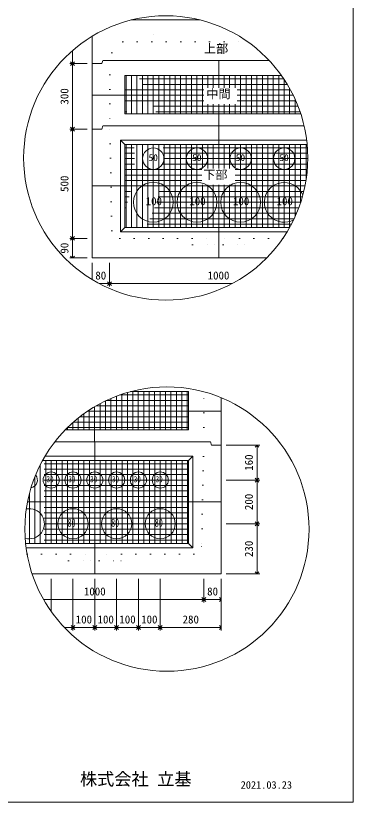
# Model space of a CAD drawing. Units: millimetres, scale not verified. Extents: x -6420 to 6420, y -3037 to 3037.
# Drawn here: x -3826 to -2340, y -2663 to 795 of the extents above; entities that cross this region are included whole.
import ezdxf
from ezdxf.enums import TextEntityAlignment as Align

# ---------------------------------------------------------------- set-up
doc = ezdxf.new("R2010")
doc.units = ezdxf.units.MM
doc.header["$LTSCALE"] = 20
for name, pattern in [('DASHED1', [1.8, 1.2, -0.6]), ('USER2', [50.8, 31.75, -6.35, 6.35, -6.35]), ('USER5', [3.185, 0.01, -3.175])]:
    doc.linetypes.add(name, pattern=pattern)
for name, color, linetype, lineweight in [('0-2_waku', 7, 'Continuous', 18), ('0-3_gaikei', 7, 'Continuous', 18), ('0-4_kakure', 7, 'DASHED1', 5), ('0-5_sunpou', 7, 'Continuous', 5), ('0-7_hole', 7, 'Continuous', 18), ('0-8_uchigawa', 6, 'Continuous', 18), ('0-D_文字１', 7, 'Continuous', 18), ('0-E_コア部分\u3000寸法補助線3', 150, 'USER2', 18), ('0-F_コア部分\u3000寸法補助線2', 150, 'USER2', 18), ('1-0_コア部分\u3000中心補助線', 1, 'Continuous', 18), ('1-1_コア部分\u3000寸法補助線', 7, 'USER2', 5), ('1-2_uchigawa2', 6, 'USER2', 18)]:
    doc.layers.add(name, color=color, linetype=linetype, lineweight=lineweight)
doc.styles.add('ＭＳ ゴシック', font='')
doc.styles.get('ＭＳ ゴシック').set_extended_font_data('MS Gothic')

# ---------------------------------------------------------------- blocks, each defined once
blk = doc.blocks.new('_Open90')
at = {"layer": '0-5_sunpou'}
blk.add_line((0, 0), (-1, 0), dxfattribs=at)
blk.add_lwpolyline([(-0.5, 0.5), (0, 0), (-0.5, -0.5)], dxfattribs=at)

msp = doc.modelspace()

# ---------------------------------------------------------------- linework, layer by layer
at = {"layer": '0-2_waku'}
for p in [(-2340, 3036.79), (-6420, -2663.21), (-6420, -2663.21), (-6420, -2663.21), (-6420, -2663.21)]:
    msp.add_line(p, (-2340, -2663.21), dxfattribs=at)
at = {"layer": '0-3_gaikei'}
for p, q in [((-3316.99, 775.94), (-3244.93, 775.94)), ((-3316.99, 775.94), (-3244.93, 775.94)), ((-3316.99, 775.94), (-3244.93, 775.94)), ((-3014.2, 775.94), (-3316.99, 775.94)), ((-3316.93, 775.94), (-3014.2, 775.94)), ((-3316.93, 775.94), (-3014.2, 775.94)), ((-3489.73, 583.94), (-3489.73, 703.95)), ((-3441.73, 598.34), (-3446.53, 583.94)), ((-2932.11, 598.34), (-3440.91, 598.34)), ((-2710.81, 598.34), (-2932.93, 598.34)), ((-3489.73, 583.94), (-3489.73, -270.46)), ((-3446.53, 583.94), (-3489.73, 583.94)), ((-3446.53, 583.94), (-3489.73, 583.94)), ((-3446.53, 295.94), (-3489.73, 295.94)), ((-3446.53, 295.94), (-3489.73, 295.94)), ((-3441.73, 310.34), (-3446.53, 295.94)), ((-2932.11, 310.34), (-3440.91, 310.34)), ((-2556.52, 310.34), (-2932.93, 310.34)), ((-3489.73, -270.46), (-2721.32, -270.46)), ((-3489.73, -270.46), (-2721.32, -270.46)), ((-3489.73, -270.46), (-2721.32, -270.46)), ((-2920.8, -1361.92), (-2920.8, -884.64)), ((-2968.8, -1078.72), (-2964, -1093.12)), ((-2920.8, -1093.12), (-2964, -1093.12))]:
    msp.add_line(p, q, dxfattribs=at)
for points in [[(-3753.21, -1659.52), (-2920.8, -1659.52), (-2920.8, -1093.12)], [(-3741.02, -1659.52), (-2920.8, -1659.52), (-2920.8, -1093.12)], [(-2968.8, -1078.72), (-3477.6, -1078.72), (-3653.68, -1078.72)]]:
    msp.add_lwpolyline(points, dxfattribs=at)
at = {"layer": '0-4_kakure', "linetype": 'USER5', "lineweight": 18}
for p, q in [((-3220.93, 775.94), (-3220.93, 792.09)), ((-3220.93, 775.94), (-3220.93, 679.94)), ((-3402.51, 631.94), (-3354.51, 679.94)), ((-3354.51, 679.94), (-2804.81, 679.94)), ((-3402.51, 631.94), (-3412.11, 598.34)), ((-3412.11, 598.34), (-3412.11, 310.34)), ((-3402.21, -150.46), (-3412.11, 310.34)), ((-3402.21, -150.46), (-3367.87, -184.06)), ((-3367.87, -184.06), (-2932.11, -184.06)), ((-3047.31, -212.86), (-3076.11, -184.06)), ((-2649.92, -184.06), (-2932.11, -184.06)), ((-2816.91, -212.86), (-2788.11, -184.06)), ((-3047.31, -212.86), (-2951.31, -212.86)), ((-2951.31, -212.86), (-2947.47, -270.46)), ((-2912.91, -212.86), (-2916.75, -270.46)), ((-2912.91, -212.86), (-2816.91, -212.86)), ((-2997.59, -1078.72), (-2997.59, -858.54)), ((-2997.59, -1078.72), (-3007.5, -1539.52)), ((-3007.5, -1539.52), (-3041.83, -1573.12)), ((-3775.24, -1573.12), (-3477.59, -1573.12)), ((-3592.79, -1601.92), (-3621.59, -1573.12)), ((-3041.83, -1573.12), (-3477.59, -1573.12)), ((-3362.39, -1601.92), (-3333.59, -1573.12)), ((-3592.79, -1601.92), (-3496.79, -1601.92)), ((-3496.79, -1601.92), (-3492.95, -1659.52)), ((-3458.39, -1601.92), (-3462.23, -1659.52)), ((-3458.39, -1601.92), (-3362.39, -1601.92))]:
    msp.add_line(p, q, dxfattribs=at)
at = {"layer": '0-5_sunpou', "color": 150, "lineweight": 18}
for p, q in [((-3575.48, 641.43), (-3575.48, 601.22)), ((-3510.85, 583.94), (-3587.96, 583.94)), ((-3531.97, 583.94), (-3587.96, 583.94)), ((-3575.48, 566.66), (-3575.48, 313.22)), ((-3510.85, 295.94), (-3587.96, 295.94)), ((-3510.85, 295.94), (-3587.96, 295.94)), ((-3575.48, 278.66), (-3575.48, -166.78)), ((-3510.85, -184.06), (-3587.96, -184.06)), ((-3531.97, -184.06), (-3587.96, -184.06)), ((-3575.48, -201.34), (-3575.48, -253.18)), ((-3510.85, -270.46), (-3587.96, -270.46)), ((-3489.73, -291.58), (-3489.73, -365.2)), ((-3412.93, -291.58), (-3412.93, -395.67)), ((-3412.93, -291.58), (-3412.93, -395.67)), ((-3458.02, -383.19), (-3430.21, -383.19)), ((-3395.65, -383.19), (-2873.17, -383.19)), ((-2899.68, -1093.12), (-2751.26, -1093.12)), ((-2763.74, -1110.4), (-2763.74, -1229.44)), ((-2899.68, -1246.72), (-2751.26, -1246.72)), ((-2899.68, -1246.72), (-2751.26, -1246.72)), ((-2763.74, -1264), (-2763.74, -1421.44)), ((-2899.68, -1438.72), (-2751.26, -1438.72)), ((-2899.68, -1438.72), (-2751.26, -1438.72)), ((-2763.74, -1456), (-2763.74, -1642.24)), ((-2899.68, -1659.52), (-2751.26, -1659.52)), ((-3669.59, -1680.64), (-3669.59, -1824.37)), ((-3573.59, -1680.64), (-3573.59, -1907.91)), ((-3573.59, -1680.64), (-3573.59, -1907.91)), ((-3477.59, -1680.64), (-3477.59, -1907.91)), ((-3477.59, -1680.64), (-3477.59, -1907.91)), ((-3381.59, -1680.64), (-3381.59, -1907.91)), ((-3381.59, -1680.64), (-3381.59, -1907.91)), ((-3285.59, -1680.64), (-3285.59, -1907.91)), ((-3285.59, -1680.64), (-3285.59, -1907.91)), ((-3189.59, -1680.64), (-3189.59, -1907.91)), ((-3189.59, -1680.64), (-3189.59, -1907.91)), ((-2997.6, -1680.64), (-2997.6, -1784.72)), ((-2997.6, -1680.64), (-2997.6, -1784.72)), ((-2920.8, -1680.64), (-2920.8, -1784.72)), ((-2920.8, -1680.64), (-2920.8, -1907.91)), ((-3702.89, -1772.24), (-3014.88, -1772.24)), ((-2980.32, -1772.24), (-2938.08, -1772.24)), ((-3610.75, -1895.43), (-3590.87, -1895.43)), ((-3556.31, -1895.43), (-3494.87, -1895.43)), ((-3460.31, -1895.43), (-3398.87, -1895.43)), ((-3364.31, -1895.43), (-3302.87, -1895.43)), ((-3268.31, -1895.43), (-3206.87, -1895.43)), ((-3172.31, -1895.43), (-2938.08, -1895.43))]:
    msp.add_line(p, q, dxfattribs=at)
for centre in [(-3165.59, 169.37), (-3159.98, -1462.25)]:
    msp.add_circle(centre, 625.17, dxfattribs=at)
at = {"layer": '0-7_hole'}
for centre, radius in [((-3220.11, 166.34), 47.04), ((-3028.11, 166.34), 47.04), ((-2836.11, 166.34), 47.04), ((-2644.11, 166.34), 47.04), ((-3220.11, -25.66), 87.36), ((-3028.11, -25.66), 87.36), ((-2836.11, -25.66), 87.36), ((-3669.59, -1246.72), 35.52), ((-3573.59, -1246.72), 35.52), ((-3477.59, -1246.72), 35.52), ((-3381.59, -1246.72), 35.52), ((-3285.59, -1246.72), 35.52), ((-3189.59, -1246.72), 35.52), ((-3573.59, -1438.72), 66.24), ((-3381.59, -1438.72), 66.24), ((-3189.59, -1438.72), 66.24)]:
    msp.add_circle(centre, radius, dxfattribs=at)
for centre, radius, start, end in [((-2644.11, -25.66), 87.36, 20.66629, 298.32089), ((-3765.59, -1246.72), 35.52, 281.59033, 39.2294), ((-3765.59, -1438.72), 66.24, 253.99064, 101.55918)]:
    msp.add_arc(centre, radius, start, end, dxfattribs=at)
at = {"layer": '0-8_uchigawa'}
for p, q in [((-3364.11, 247.94), (-3344.91, 228.74)), ((-3364.11, -155.26), (-3364.11, 247.94)), ((-3344.91, 228.74), (-2932.11, 228.74)), ((-3344.91, -136.06), (-3344.91, 228.74)), ((-2932.11, 228.74), (-2543.25, 228.74)), ((-3364.11, -155.26), (-3344.91, -136.06)), ((-3344.91, -136.06), (-2620.12, -136.06)), ((-3364.11, -155.26), (-2631.32, -155.26)), ((-3064.79, -1525.12), (-3064.79, -1160.32)), ((-3045.59, -1544.32), (-3045.59, -1141.12)), ((-3781.98, -1525.12), (-3064.79, -1525.12)), ((-3779.74, -1544.32), (-3045.59, -1544.32)), ((-3045.59, -1544.32), (-3064.79, -1525.12))]:
    msp.add_line(p, q, dxfattribs=at)
for points in [[(-3364.11, 247.94), (-2932.11, 247.94), (-2545.38, 247.94)], [(-3707.41, -1160.32), (-3477.59, -1160.32), (-3064.79, -1160.32), (-3045.59, -1141.12)], [(-3696.37, -1141.12), (-3477.59, -1141.12), (-3045.59, -1141.12)]]:
    msp.add_lwpolyline(points, dxfattribs=at)
at = {"layer": '0-E_コア部分\u3000寸法補助線3'}
for p, q in [((-3340.11, 363.14), (-3340.11, 531.14)), ((-3292.11, 363.14), (-3292.11, 531.14)), ((-3244.11, 363.14), (-3244.11, 531.14)), ((-3196.11, 363.14), (-3196.11, 531.14)), ((-3148.11, 363.14), (-3148.11, 531.14)), ((-3100.11, 363.14), (-3100.11, 531.14)), ((-3052.11, 363.14), (-3052.11, 531.14)), ((-3004.11, 363.14), (-3004.11, 531.14)), ((-2956.11, 478.11), (-2956.11, 531.14)), ((-2908.11, 478.11), (-2908.11, 531.14)), ((-2860.11, 478.11), (-2860.11, 531.14)), ((-2812.11, 363.14), (-2812.11, 531.14)), ((-2764.11, 363.14), (-2764.11, 531.14)), ((-2716.11, 363.14), (-2716.11, 531.14)), ((-2668.11, 363.14), (-2668.11, 531.14)), ((-2997.44, 468.74), (-3344.91, 468.74)), ((-2616.76, 468.74), (-2850.56, 468.74)), ((-2620.11, 363.14), (-2620.11, 474.81)), ((-2997.44, 420.74), (-3344.91, 420.74)), ((-2593.18, 420.74), (-2850.56, 420.74)), ((-2956.11, 363.14), (-2956.11, 406.23)), ((-2908.11, 363.14), (-2908.11, 406.23)), ((-2860.11, 363.14), (-2860.11, 406.23)), ((-2572.11, 363.14), (-2572.11, 365.89)), ((-2542.04, 214.34), (-3344.91, 214.34)), ((-3340.11, -136.06), (-3340.11, 228.74)), ((-3292.11, -136.06), (-3292.11, 228.74)), ((-3244.11, -136.06), (-3244.11, 228.74)), ((-3196.11, -136.06), (-3196.11, 228.74)), ((-3148.11, -136.06), (-3148.11, 228.74)), ((-3100.11, -136.06), (-3100.11, 228.74)), ((-3052.11, -136.06), (-3052.11, 228.74)), ((-3004.11, 123.7), (-3004.11, 228.74)), ((-2956.11, 123.7), (-2956.11, 228.74)), ((-2908.11, 123.7), (-2908.11, 228.74)), ((-2860.11, 123.7), (-2860.11, 228.74)), ((-2812.11, -136.06), (-2812.11, 228.74)), ((-2764.11, -136.06), (-2764.11, 228.74)), ((-2716.11, -136.06), (-2716.11, 228.74)), ((-2668.11, -136.06), (-2668.11, 228.74)), ((-2620.11, -136.06), (-2620.11, 228.74)), ((-2572.11, -27.14), (-2572.11, 228.74)), ((-2540.43, 166.34), (-3344.91, 166.34)), ((-3006.28, 118.34), (-3344.91, 118.34)), ((-2542.51, 118.34), (-2859.39, 118.34)), ((-3006.28, 70.34), (-3344.91, 70.34)), ((-2548.32, 70.34), (-2859.39, 70.34)), ((-3004.11, -136.06), (-3004.11, 51.83)), ((-2956.11, -136.06), (-2956.11, 51.83)), ((-2908.11, -136.06), (-2908.11, 51.83)), ((-2860.11, -136.06), (-2860.11, 51.83)), ((-2557.96, 22.34), (-3344.91, 22.34)), ((-2571.63, -25.66), (-3344.91, -25.66)), ((-2589.6, -73.66), (-3344.91, -73.66)), ((-2612.3, -121.66), (-3344.91, -121.66)), ((-3310.41, -1025.92), (-3310.41, -857.92)), ((-3262.41, -1025.92), (-3262.41, -857.92)), ((-3214.41, -1025.92), (-3214.41, -857.92)), ((-3166.41, -1025.92), (-3166.41, -857.92)), ((-3118.41, -1025.92), (-3118.41, -857.92)), ((-3070.41, -1025.92), (-3070.41, -857.92)), ((-3406.41, -1025.92), (-3406.41, -887.7)), ((-3358.41, -1025.92), (-3358.41, -869.4)), ((-3065.61, -920.32), (-3471.67, -920.32)), ((-3454.41, -1025.92), (-3454.41, -910.75)), ((-3502.41, -1025.92), (-3502.41, -939.2)), ((-3550.41, -1025.92), (-3550.41, -973.98)), ((-3065.61, -968.32), (-3543.22, -968.32)), ((-3598.41, -1025.92), (-3598.41, -1016.58)), ((-3064.79, -1174.72), (-3715.11, -1174.72)), ((-3693.59, -1525.12), (-3693.59, -1160.32)), ((-3645.59, -1525.12), (-3645.59, -1160.32)), ((-3597.59, -1525.12), (-3597.59, -1160.32)), ((-3549.59, -1525.12), (-3549.59, -1160.32)), ((-3501.59, -1525.12), (-3501.59, -1160.32)), ((-3453.59, -1525.12), (-3453.59, -1160.32)), ((-3405.59, -1525.12), (-3405.59, -1160.32)), ((-3357.59, -1525.12), (-3357.59, -1160.32)), ((-3309.59, -1525.12), (-3309.59, -1160.32)), ((-3261.59, -1525.12), (-3261.59, -1160.32)), ((-3213.59, -1525.12), (-3213.59, -1160.32)), ((-3165.59, -1525.12), (-3165.59, -1160.32)), ((-3117.59, -1525.12), (-3117.59, -1160.32)), ((-3069.59, -1525.12), (-3069.59, -1160.32)), ((-3741.59, -1525.12), (-3741.59, -1232.98)), ((-3064.79, -1222.72), (-3737.45, -1222.72)), ((-3064.79, -1270.72), (-3755.09, -1270.72)), ((-3064.79, -1318.72), (-3768.45, -1318.72)), ((-3064.79, -1366.72), (-3777.81, -1366.72)), ((-3064.79, -1414.72), (-3783.34, -1414.72)), ((-3064.79, -1462.72), (-3785.15, -1462.72)), ((-3064.79, -1510.72), (-3783.27, -1510.72))]:
    msp.add_line(p, q, dxfattribs=at)
at = {"layer": '0-F_コア部分\u3000寸法補助線2'}
for p, q in [((-3316.11, 363.14), (-3316.11, 531.14)), ((-3268.11, 363.14), (-3268.11, 531.14)), ((-3220.11, 363.14), (-3220.11, 531.14)), ((-3172.11, 363.14), (-3172.11, 531.14)), ((-3076.11, 363.14), (-3076.11, 531.14)), ((-2980.11, 478.11), (-2980.11, 531.14)), ((-2884.11, 478.11), (-2884.11, 531.14)), ((-2788.11, 363.14), (-2788.11, 531.14)), ((-2692.11, 363.14), (-2692.11, 531.14)), ((-2630.55, 492.74), (-3344.91, 492.74)), ((-2596.11, 363.14), (-2596.11, 427.31)), ((-2583.23, 396.74), (-3344.91, 396.74)), ((-2980.11, 363.14), (-2980.11, 406.23)), ((-2884.11, 363.14), (-2884.11, 406.23)), ((-3268.11, -136.06), (-3268.11, 228.74)), ((-3220.11, -136.06), (-3220.11, 228.74)), ((-3172.11, -136.06), (-3172.11, 228.74)), ((-3076.11, -136.06), (-3076.11, 228.74)), ((-2980.11, 123.7), (-2980.11, 228.74)), ((-2884.11, 123.7), (-2884.11, 228.74)), ((-2788.11, -136.06), (-2788.11, 228.74)), ((-2692.11, -136.06), (-2692.11, 228.74)), ((-2596.11, -88.56), (-2596.11, 228.74)), ((-2540.78, 190.34), (-3344.91, 190.34)), ((-3006.28, 94.34), (-3344.91, 94.34)), ((-2544.95, 94.34), (-2859.39, 94.34)), ((-2980.11, -136.06), (-2980.11, 51.83)), ((-2884.11, -136.06), (-2884.11, 51.83)), ((-2564.28, -1.66), (-3344.91, -1.66)), ((-2600.33, -97.66), (-3344.91, -97.66)), ((-3334.41, -1025.92), (-3334.41, -861.91)), ((-3238.41, -1025.92), (-3238.41, -857.92)), ((-3142.41, -1025.92), (-3142.41, -857.92)), ((-3430.41, -1025.92), (-3430.41, -898.59)), ((-3065.61, -896.32), (-3425.61, -896.32)), ((-3526.41, -1025.92), (-3526.41, -955.72)), ((-3065.61, -992.32), (-3572.3, -992.32)), ((-3621.59, -1525.12), (-3621.59, -1160.32)), ((-3525.59, -1525.12), (-3525.59, -1160.32)), ((-3429.59, -1525.12), (-3429.59, -1160.32)), ((-3333.59, -1525.12), (-3333.59, -1160.32)), ((-3237.59, -1525.12), (-3237.59, -1160.32)), ((-3141.59, -1525.12), (-3141.59, -1160.32)), ((-3064.79, -1198.72), (-3726.89, -1198.72)), ((-3717.59, -1525.12), (-3717.59, -1179.57)), ((-3765.59, -1525.12), (-3765.59, -1307.1)), ((-3064.79, -1294.72), (-3762.29, -1294.72)), ((-3064.79, -1390.72), (-3781.05, -1390.72)), ((-3064.79, -1486.72), (-3784.67, -1486.72))]:
    msp.add_line(p, q, dxfattribs=at)
at = {"layer": '1-0_コア部分\u3000中心補助線'}
for p, q in [((-2932.11, 478.11), (-2932.11, 598.34)), ((-2997.44, 444.74), (-3489.73, 444.74)), ((-2604.33, 444.74), (-2850.56, 444.74)), ((-2932.11, 310.34), (-2932.11, 406.23)), ((-2932.11, 123.7), (-2932.11, 310.34)), ((-3488.91, 46.34), (-2552.65, 46.34)), ((-2932.11, -270.46), (-2932.11, 51.83)), ((-3478.41, -1078.72), (-3478.41, -924.25)), ((-2922.43, -944.32), (-3510.1, -944.32)), ((-3477.59, -1659.52), (-3477.59, -1078.72)), ((-3773.62, -1342.72), (-2920.79, -1342.72))]:
    msp.add_line(p, q, dxfattribs=at)
at = {"layer": '1-1_コア部分\u3000寸法補助線'}
for p, q in [((-3316.11, 363.14), (-3316.11, 531.14)), ((-3220.11, 363.14), (-3220.11, 531.14)), ((-3124.11, 363.14), (-3124.11, 531.14)), ((-3028.11, 363.14), (-3028.11, 531.14)), ((-2836.11, 363.14), (-2836.11, 531.14)), ((-2740.11, 363.14), (-2740.11, 531.14)), ((-2645.81, 516.74), (-3344.91, 516.74)), ((-2644.11, 363.14), (-2644.11, 514.19)), ((-2574.43, 372.74), (-3344.91, 372.74)), ((-3316.11, -136.06), (-3316.11, 228.74)), ((-3220.11, -136.06), (-3220.11, 228.74)), ((-3124.11, -136.06), (-3124.11, 228.74)), ((-3028.11, -136.06), (-3028.11, 228.74)), ((-2836.11, -136.06), (-2836.11, 228.74)), ((-2740.11, -136.06), (-2740.11, 228.74)), ((-2644.11, -136.06), (-2644.11, 228.74)), ((-2548.11, 71.62), (-2548.11, 228.74)), ((-2541.01, 142.34), (-3344.91, 142.34)), ((-2580.05, -49.66), (-3344.91, -49.66)), ((-3286.41, -1025.92), (-3286.41, -857.92)), ((-3190.41, -1025.92), (-3190.41, -857.92)), ((-3094.41, -1025.92), (-3094.41, -857.92)), ((-3382.41, -1025.92), (-3382.41, -877.99)), ((-3065.61, -872.32), (-3366.91, -872.32)), ((-3574.41, -1025.92), (-3574.41, -994.18)), ((-3065.61, -1016.32), (-3598.14, -1016.32)), ((-3669.59, -1525.12), (-3669.59, -1160.32)), ((-3573.59, -1525.12), (-3573.59, -1160.32)), ((-3381.59, -1525.12), (-3381.59, -1160.32)), ((-3285.59, -1525.12), (-3285.59, -1160.32)), ((-3189.59, -1525.12), (-3189.59, -1160.32)), ((-3093.59, -1525.12), (-3093.59, -1160.32)), ((-3064.79, -1246.72), (-3746.83, -1246.72)), ((-3765.59, -1525.12), (-3765.59, -1307.1)), ((-3064.79, -1438.72), (-3784.71, -1438.72))]:
    msp.add_line(p, q, dxfattribs=at)
at = {"layer": '1-2_uchigawa2'}
for p, q in [((-3344.91, 531.14), (-2932.11, 531.14)), ((-3344.91, 531.14), (-3344.91, 363.14)), ((-2655.73, 531.14), (-2932.11, 531.14)), ((-3344.91, 363.14), (-2932.11, 363.14)), ((-2571.21, 363.14), (-2932.11, 363.14)), ((-3065.61, -857.92), (-3320.05, -857.92)), ((-3065.61, -857.92), (-3065.61, -1025.92)), ((-3607.7, -1025.92), (-3478.41, -1025.92)), ((-3065.61, -1025.92), (-3478.41, -1025.92))]:
    msp.add_line(p, q, dxfattribs=at)

# ---------------------------------------------------------------- block references
at = {"layer": '0-5_sunpou', "xscale": 17.28, "yscale": 17.28}
for p, rotation in [((-3575.48, 583.94), 270), ((-3575.48, 583.94), 90), ((-3575.48, 295.94), 270), ((-3575.48, 295.94), 90), ((-3575.48, -184.06), 270), ((-3575.48, -184.06), 90), ((-3575.48, -270.46), 270), ((-3412.93, -383.19), 180), ((-2763.74, -1093.12), 90), ((-2763.74, -1246.72), 270), ((-2763.74, -1246.72), 90), ((-2763.74, -1438.72), 270), ((-2763.74, -1438.72), 90), ((-2763.74, -1659.52), 270), ((-2997.6, -1772.24), 180), ((-3573.59, -1895.43), 180), ((-3477.59, -1895.43), 180), ((-3381.59, -1895.43), 180), ((-3285.59, -1895.43), 180), ((-3189.59, -1895.43), 180)]:
    msp.add_blockref('_Open90', p, dxfattribs=dict(at, rotation=rotation))
for p in [(-3412.93, -383.19), (-2997.6, -1772.24), (-2920.8, -1772.24), (-3573.59, -1895.43), (-3477.59, -1895.43), (-3381.59, -1895.43), (-3285.59, -1895.43), (-3189.59, -1895.43), (-2920.8, -1895.43)]:
    msp.add_blockref('_Open90', p, dxfattribs=at)

# ---------------------------------------------------------------- texts
at = {"layer": '0-5_sunpou', "style": 'ＭＳ ゴシック'}
for s, p in [('300', (-3583.16, 403.94)), ('500', (-3583.16, 19.94)), ('90', (-3583.16, -251.26)), ('160', (-2771.42, -1205.92)), ('200', (-2771.42, -1378.72)), ('230', (-2771.42, -1585.12))]:
    msp.add_text(s, height=35.19, rotation=90, dxfattribs=at).set_placement(p, align=Align.BOTTOM_LEFT)
for s, p in [('80', (-3475.33, -375.51)), ('1000', (-2980.93, -375.51)), ('1000', (-3525.6, -1764.56)), ('80', (-2983.2, -1764.56)), ('100', (-3561.59, -1887.75)), ('100', (-3465.59, -1887.75)), ('100', (-3369.59, -1887.75)), ('100', (-3273.59, -1887.75)), ('280', (-3091.2, -1887.75))]:
    msp.add_text(s, height=35.19, dxfattribs=at).set_placement(p, align=Align.BOTTOM_LEFT)
at = {"layer": '0-D_文字１', "style": 'ＭＳ ゴシック'}
for s, height, p in [('上部', 39.1, (-2997.19, 619.09)), ('中間', 39.1, (-2986.89, 419.79)), ('50', 29.91, (-3240.84, 146.81)), ('50', 29.91, (-3048.84, 146.81)), ('50', 29.91, (-2856.84, 146.81)), ('50', 29.91, (-2664.84, 146.81)), ('下部', 39.1, (-3000.53, 64.79)), ('100', 35.19, (-3253.66, -48.88)), ('100', 35.19, (-3061.66, -48.88)), ('100', 35.19, (-2869.66, -48.88)), ('100', 35.19, (-2677.66, -48.88)), ('株式会社 立基', 55.43, (-3542.97, -2605.23)), ('2021.03.23', 33.26, (-2835.62, -2613.52))]:
    msp.add_text(s, height=height, dxfattribs=at).set_placement(p, align=Align.BOTTOM_LEFT)
at = {"layer": '0-D_文字１', "style": 'ＭＳ ゴシック', "width": 0.7}
for s, height, p in [('30', 26.92, (-3689.76, -1264.51)), ('30', 26.92, (-3593.76, -1264.51)), ('30', 26.92, (-3497.76, -1264.51)), ('30', 26.92, (-3401.76, -1264.51)), ('30', 26.92, (-3305.76, -1264.51)), ('30', 26.92, (-3209.76, -1264.51)), ('80', 35.19, (-3597.66, -1462.41)), ('80', 35.19, (-3405.66, -1462.41)), ('80', 35.19, (-3213.66, -1462.41))]:
    msp.add_text(s, height=height, dxfattribs=at).set_placement(p, align=Align.BOTTOM_LEFT)

doc.saveas('drawing.dxf')
